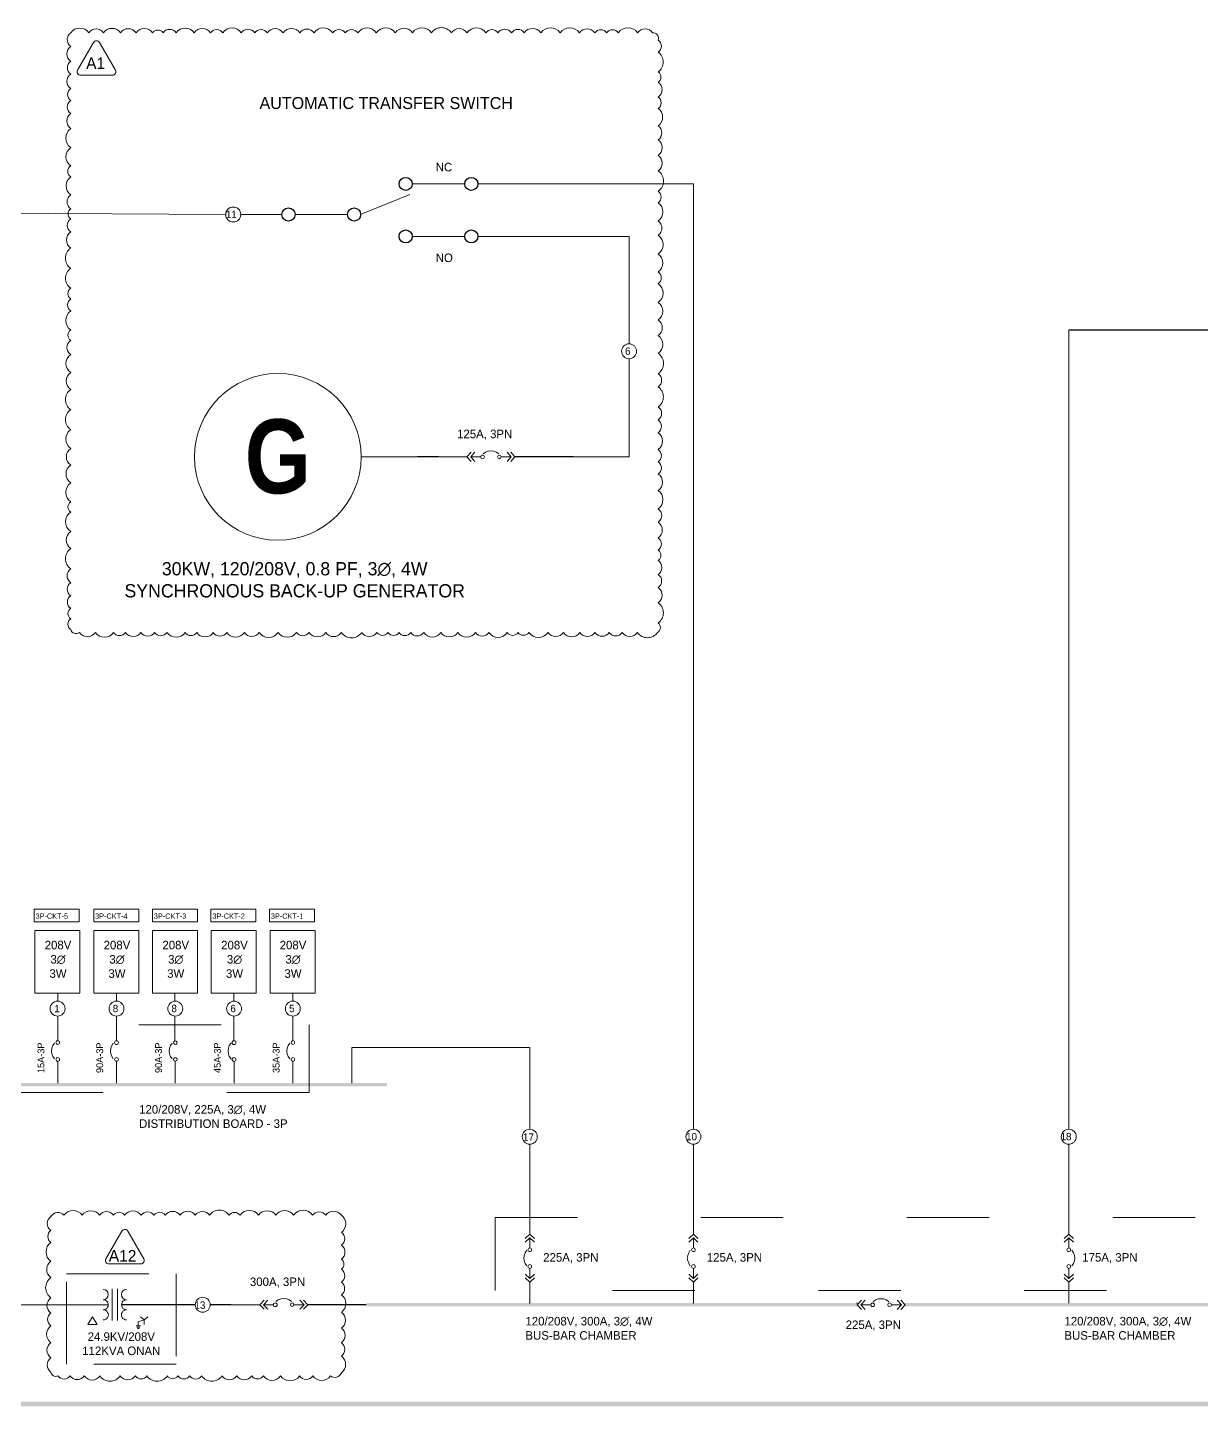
# Model space of a CAD drawing. Header units: millimetres. Extents: x 1.5 to 41.7, y 0.8 to 32.4.
# Drawn here: x 10.95 to 26.34, y 0.75 to 18.84 of the extents above; entities that cross this region are included whole.
import ezdxf

# ---------------------------------------------------------------- set-up
doc = ezdxf.new("R2010")
doc.units = ezdxf.units.MM
doc.header["$LTSCALE"] = 6
doc.linetypes.add('ACAD_ISO03W100', pattern=[30, 12, -18])
for name, color, linetype in [('DASH', 7, 'ACAD_ISO03W100'), ('E-SYMB-SOURCE-DC', 7, 'Continuous'), ('PDF_Geometry', 7, 'Continuous'), ('PDF_Solid Fills', 7, 'Continuous'), ('PDF_Text', 7, 'Continuous')]:
    doc.layers.add(name, color=color, linetype=linetype)
doc.layers.add('Símbolos', color=2, linetype='Continuous', lineweight=20)
doc.styles.get("Standard").update_dxf_attribs({"font": 'gdt.shx'})
doc.styles.add('Textos informativos', font='ARIALN.TTF')

msp = doc.modelspace()

# ---------------------------------------------------------------- linework, layer by layer
at = {"layer": 'DASH', "linetype": 'ByBlock', "lineweight": 0}
for p, q in [((15.317, 16.388), (15.964, 16.652)), ((15.994, 16.789), (16.683, 16.789)), ((14.457, 16.388), (15.146, 16.388)), ((15.994, 16.101), (16.683, 16.101))]:
    msp.add_line(p, q, dxfattribs=at)
at = {"layer": 'DASH', "linetype": 'ACAD_ISO03W100', "lineweight": 0, "ltscale": 0.015, "transparency": 33554470}
msp.add_lwpolyline([(7.006, 5.762), (14.642, 5.762), (14.642, 4.874), (7.006, 4.874)], close=True, dxfattribs=at)
at = {"layer": 'DASH', "linetype": 'ACAD_ISO03W100', "lineweight": 0, "ltscale": 0.015, "transparency": 33554687}
for points in [[(17.081, 3.232), (27.802, 3.232), (27.802, 2.276), (17.081, 2.276)], [(12.899, 1.309), (11.46, 1.309), (11.46, 2.492), (12.899, 2.492)]]:
    msp.add_lwpolyline(points, close=True, dxfattribs=at)
at = {"layer": 'E-SYMB-SOURCE-DC'}
for centre in [(15.908, 16.789), (16.769, 16.789), (14.371, 16.388), (15.231, 16.388), (15.908, 16.101), (16.769, 16.101)]:
    msp.add_circle(centre, 0.086, dxfattribs=at)
at = {"layer": 'PDF_Geometry', "linetype": 'ByBlock', "lineweight": 0}
for p, q in [((13.547, 16.388), (10.224, 16.41)), ((14.285, 16.388), (13.744, 16.388)), ((16.855, 16.101), (18.838, 16.101))]:
    msp.add_line(p, q, dxfattribs=at)
at = {"layer": 'PDF_Geometry', "color": 0, "linetype": 'ByBlock', "lineweight": 0}
for p, q in [((18.838, 16.101), (18.838, 14.692)), ((18.838, 14.495), (18.838, 13.209)), ((16.062, 13.209), (15.324, 13.209)), ((18.107, 13.209), (18.838, 13.209))]:
    msp.add_line(p, q, dxfattribs=at)
at = {"layer": 'PDF_Geometry', "linetype": 'ByBlock', "lineweight": 0}
for points in [[(11.514, 18.772, 0.520567), (11.514, 18.593, 0.520567), (11.514, 18.396, 0.520567), (11.514, 18.23, 0.520567), (11.514, 18.041, 0.520567), (11.514, 17.883, 0.520567), (11.514, 17.713, 0.520567), (11.514, 17.515, 0.520567), (11.514, 17.265, 0.520567), (11.514, 17.027, 0.520567), (11.514, 16.881, 0.520567), (11.514, 16.647, 0.520567), (11.514, 16.464, 0.520567), (11.514, 16.33, 0.520567), (11.514, 16.161, 0.520567), (11.514, 15.948, 0.520567), (11.514, 15.681, 0.520567), (11.514, 15.421, 0.520567), (11.514, 15.28, 0.520567), (11.514, 15.123, 0.520567), (11.514, 14.874, 0.520567), (11.514, 14.737, 0.520567), (11.514, 14.552, 0.520567), (11.514, 14.316, 0.520567), (11.514, 14.093, 0.520567), (11.514, 13.828, 0.520567), (11.514, 13.567, 0.520567), (11.514, 13.32, 0.520567), (11.514, 13.103, 0.520567), (11.514, 12.868, 0.520567), (11.514, 12.62, 0.520567), (11.514, 12.485, 0.520567), (11.514, 12.231, 0.520567), (11.514, 12.006, 0.520567), (11.514, 11.742, 0.520567), (11.514, 11.559, 0.520567), (11.514, 11.388, 0.520567), (11.514, 11.223, 0.520567), (11.514, 11.086, 0.520567), (11.514, 10.945, 0.520567), (11.628, 10.905, 0.520567), (11.84, 10.905, 0.520567), (12.077, 10.905, 0.520567), (12.232, 10.905, 0.520567), (12.435, 10.905, 0.520567), (12.614, 10.905, 0.520567), (12.778, 10.905, 0.520567), (13.016, 10.905, 0.520567), (13.167, 10.905, 0.520567), (13.385, 10.905, 0.520567), (13.561, 10.905, 0.520567), (13.792, 10.905, 0.520567), (13.986, 10.905, 0.520567), (14.236, 10.905, 0.520567), (14.475, 10.905, 0.520567), (14.641, 10.905, 0.520567), (14.86, 10.905, 0.520567), (15.065, 10.905, 0.520567), (15.33, 10.905, 0.520567), (15.531, 10.905, 0.520567), (15.675, 10.905, 0.520567), (15.822, 10.905, 0.520567), (15.974, 10.905, 0.520567), (16.145, 10.905, 0.520567), (16.37, 10.905, 0.520567), (16.59, 10.905, 0.520567), (16.825, 10.905, 0.520567), (16.999, 10.905, 0.520567), (17.24, 10.905, 0.520567), (17.384, 10.905, 0.520567), (17.524, 10.905, 0.520567), (17.775, 10.905, 0.520567), (17.977, 10.905, 0.520567), (18.192, 10.905, 0.520567), (18.391, 10.905, 0.520567), (18.579, 10.905, 0.520567), (18.748, 10.905, 0.520567), (18.948, 10.905, 0.520567), (19.209, 10.905, 0.520567), (19.22, 11.034, 0.520567), (19.22, 11.295, 0.520567), (19.22, 11.495, 0.520567), (19.22, 11.668, 0.520567), (19.22, 11.849, 0.520567), (19.22, 11.987, 0.520567), (19.22, 12.146, 0.520567), (19.22, 12.353, 0.520567), (19.22, 12.528, 0.520567), (19.22, 12.768, 0.520567), (19.22, 12.984, 0.520567), (19.22, 13.145, 0.520567), (19.22, 13.306, 0.520567), (19.22, 13.526, 0.520567), (19.22, 13.695, 0.520567), (19.22, 13.866, 0.520567), (19.22, 14.127, 0.520567), (19.22, 14.301, 0.520567), (19.22, 14.567, 0.520567), (19.22, 14.8, 0.520567), (19.22, 15.007, 0.520567), (19.22, 15.234, 0.520567), (19.22, 15.482, 0.520567), (19.22, 15.635, 0.520567), (19.22, 15.869, 0.520567), (19.22, 16.115, 0.520567), (19.22, 16.304, 0.520567), (19.22, 16.542, 0.520567), (19.22, 16.693, 0.520567), (19.22, 16.96, 0.520567), (19.22, 17.163, 0.520567), (19.22, 17.368, 0.520567), (19.22, 17.553, 0.520567), (19.22, 17.778, 0.520567), (19.22, 17.929, 0.520567), (19.22, 18.122, 0.520567), (19.22, 18.259, 0.520567), (19.22, 18.516, 0.520567), (19.22, 18.676, 0.520567), (19.147, 18.772, 0.520567), (18.95, 18.772, 0.520567), (18.696, 18.772, 0.520567), (18.544, 18.772, 0.520567), (18.389, 18.772, 0.520567), (18.187, 18.772, 0.520567), (17.934, 18.772, 0.520567), (17.681, 18.772, 0.520567), (17.464, 18.772, 0.520567), (17.296, 18.772, 0.520567), (17.117, 18.772, 0.520567), (16.96, 18.772, 0.520567), (16.712, 18.772, 0.520567), (16.506, 18.772, 0.520567), (16.247, 18.772, 0.520567), (15.996, 18.772, 0.520567), (15.772, 18.772, 0.520567), (15.523, 18.772, 0.520567), (15.281, 18.772, 0.520567), (15.116, 18.772, 0.520567), (14.951, 18.772, 0.520567), (14.706, 18.772, 0.520567), (14.519, 18.772, 0.520567), (14.301, 18.772, 0.520567), (14.093, 18.772, 0.520567), (13.928, 18.772, 0.520567), (13.751, 18.772, 0.520567), (13.509, 18.772, 0.520567), (13.348, 18.772, 0.520567), (13.133, 18.772, 0.520567), (12.898, 18.772, 0.520567), (12.726, 18.772, 0.520567), (12.588, 18.772, 0.520567), (12.372, 18.772, 0.520567), (12.167, 18.772, 0.520567), (11.945, 18.772, 0.520567), (11.752, 18.772, 0.520567)], [(11.814, 18.645), (11.605, 18.283, 0.57735), (11.644, 18.215), (12.062, 18.215, 0.57735), (12.101, 18.283), (11.892, 18.645, 0.57735)], [(15.064, 3.263, -0.520567), (15.064, 3.038, -0.520567), (15.064, 2.87, -0.520567), (15.064, 2.687, -0.520567), (15.064, 2.554, -0.520567), (15.064, 2.384, -0.520567), (15.064, 2.219, -0.520567), (15.064, 1.989, -0.520567), (15.064, 1.782, -0.520567), (15.064, 1.591, -0.520567), (15.064, 1.413, -0.520567), (15.064, 1.195, -0.520567), (14.922, 1.155, -0.520567), (14.691, 1.155, -0.520567), (14.516, 1.155, -0.520567), (14.267, 1.155, -0.520567), (14.041, 1.155, -0.520567), (13.889, 1.155, -0.520567), (13.692, 1.155, -0.520567), (13.498, 1.155, -0.520567), (13.233, 1.155, -0.520567), (13.074, 1.155, -0.520567), (12.92, 1.155, -0.520567), (12.781, 1.155, -0.520567), (12.515, 1.155, -0.520567), (12.363, 1.155, -0.520567), (12.162, 1.155, -0.520567), (11.899, 1.155, -0.520567), (11.692, 1.155, -0.520567), (11.507, 1.155, -0.520567), (11.347, 1.155, -0.520567), (11.255, 1.205, -0.520567), (11.255, 1.393, -0.520567), (11.255, 1.591, -0.520567), (11.255, 1.813, -0.520567), (11.255, 1.98, -0.520567), (11.255, 2.179, -0.520567), (11.255, 2.445, -0.520567), (11.255, 2.658, -0.520567), (11.255, 2.906, -0.520567), (11.255, 3.063, -0.520567), (11.255, 3.245, -0.520567), (11.426, 3.263, -0.520567), (11.666, 3.263, -0.520567), (11.891, 3.263, -0.520567), (12.075, 3.263, -0.520567), (12.221, 3.263, -0.520567), (12.44, 3.263, -0.520567), (12.608, 3.263, -0.520567), (12.755, 3.263, -0.520567), (12.949, 3.263, -0.520567), (13.148, 3.263, -0.520567), (13.336, 3.263, -0.520567), (13.592, 3.263, -0.520567), (13.735, 3.263, -0.520567), (13.978, 3.263, -0.520567), (14.204, 3.263, -0.520567), (14.438, 3.263, -0.520567), (14.687, 3.263, -0.520567), (14.86, 3.263, -0.520567)], [(12.187, 3.053), (11.977, 2.691, 0.57735), (12.017, 2.623), (12.435, 2.623, 0.57735), (12.474, 2.691), (12.265, 3.053, 0.57735)]]:
    msp.add_lwpolyline(points, format="xyb", close=True, dxfattribs=at)
at = {"layer": 'PDF_Geometry', "lineweight": 0, "transparency": 33554687}
for points in [[(16.337, 13.209), (16.712, 13.209)], [(16.768, 13.269), (16.712, 13.209), (16.768, 13.149)], [(16.817, 13.269), (16.761, 13.209)], [(16.817, 13.149), (16.761, 13.209), (16.891, 13.209)], [(16.923, 13.25), (16.955, 13.271), (16.99, 13.284), (17.026, 13.289), (17.063, 13.284), (17.098, 13.271), (17.128, 13.25)], [(17.16, 13.209), (17.293, 13.209)], [(17.237, 13.149), (17.293, 13.209), (17.237, 13.269)], [(17.285, 13.149), (17.341, 13.209), (17.285, 13.269)], [(19.682, 3.014), (19.682, 4.194)], [(19.622, 2.958), (19.682, 3.014), (19.742, 2.958)], [(19.622, 2.909), (19.682, 2.965)], [(19.742, 2.909), (19.682, 2.965), (19.682, 2.835)], [(19.641, 2.803), (19.62, 2.771), (19.607, 2.736), (19.602, 2.7), (19.607, 2.663), (19.62, 2.628), (19.641, 2.598)], [(19.682, 2.566), (19.682, 2.433)], [(19.742, 2.489), (19.682, 2.433), (19.622, 2.489)], [(19.742, 2.441), (19.682, 2.385), (19.622, 2.441)], [(19.682, 2.385), (19.682, 2.11)], [(12.06, 1.88), (12.06, 2.298)], [(12.128, 1.88), (12.128, 2.298)], [(11.7, 2.089), (12.008, 2.089)], [(13.619, 2.089), (13.994, 2.089)], [(14.05, 2.149), (13.994, 2.089), (14.05, 2.029)], [(14.099, 2.149), (14.043, 2.089)], [(14.099, 2.029), (14.043, 2.089), (14.174, 2.089)], [(14.205, 2.13), (14.237, 2.151), (14.273, 2.164), (14.308, 2.169), (14.345, 2.164), (14.381, 2.151), (14.411, 2.13)], [(14.442, 2.089), (14.575, 2.089)], [(14.519, 2.029), (14.575, 2.089), (14.519, 2.149)], [(14.567, 2.029), (14.623, 2.089), (14.567, 2.149)], [(21.886, 2.027), (21.828, 2.089), (21.886, 2.149)], [(21.933, 2.027), (21.877, 2.089), (21.933, 2.149)], [(22.009, 2.089), (21.877, 2.089)], [(22.246, 2.128), (22.215, 2.151), (22.181, 2.164), (22.144, 2.167), (22.106, 2.164), (22.071, 2.151), (22.041, 2.128)], [(22.353, 2.027), (22.411, 2.089), (22.278, 2.089)], [(22.353, 2.149), (22.411, 2.089)], [(22.401, 2.149), (22.459, 2.089), (22.401, 2.027)], [(12.432, 1.811), (12.371, 1.811)], [(12.4, 1.811), (12.4, 1.865), (12.479, 1.889), (12.479, 1.828)], [(12.526, 1.932), (12.479, 1.889), (12.43, 1.932)], [(12.421, 1.794), (12.382, 1.794)], [(12.414, 1.777), (12.389, 1.777)]]:
    msp.add_lwpolyline(points, dxfattribs=at)
at = {"layer": 'PDF_Geometry', "lineweight": 0, "transparency": 33554470}
for points in [[(11.036, 7.276), (11.625, 7.276), (11.625, 7.109), (11.036, 7.109)], [(11.816, 7.276), (12.406, 7.276), (12.406, 7.109), (11.816, 7.109)], [(12.587, 7.276), (13.177, 7.276), (13.177, 7.109), (12.587, 7.109)], [(13.354, 7.276), (13.944, 7.276), (13.944, 7.109), (13.354, 7.109)], [(14.121, 7.276), (14.711, 7.276), (14.711, 7.109), (14.121, 7.109)], [(12.885, 5.551), (12.874, 5.547), (12.865, 5.538), (12.863, 5.527), (12.865, 5.514), (12.874, 5.506), (12.885, 5.502), (12.898, 5.506), (12.908, 5.514), (12.91, 5.527), (12.908, 5.538), (12.898, 5.547)], [(12.885, 5.331), (12.874, 5.327), (12.865, 5.318), (12.863, 5.306), (12.865, 5.293), (12.874, 5.286), (12.885, 5.282), (12.898, 5.286), (12.908, 5.293), (12.91, 5.306), (12.908, 5.318), (12.898, 5.327)]]:
    msp.add_lwpolyline(points, close=True, dxfattribs=at)
for points in [[(11.043, 6.999), (11.043, 6.174), (11.635, 6.174), (11.635, 6.999), (11.047, 6.999)], [(11.816, 6.999), (11.816, 6.174), (12.406, 6.174), (12.406, 6.999), (11.82, 6.999)], [(12.587, 6.999), (12.587, 6.174), (13.177, 6.174), (13.177, 6.999), (12.59, 6.999)], [(13.358, 6.999), (13.358, 6.174), (13.948, 6.174), (13.948, 6.999), (13.361, 6.999)], [(14.129, 6.999), (14.129, 6.174), (14.72, 6.174), (14.72, 6.999), (14.132, 6.999)], [(11.344, 6.072), (11.344, 6.174)], [(12.114, 6.072), (12.114, 6.174)], [(12.882, 6.07), (12.882, 6.174)], [(13.653, 6.07), (13.653, 6.174)], [(14.429, 6.072), (14.429, 6.174)], [(11.344, 5.551), (11.344, 5.874)], [(12.114, 5.551), (12.114, 5.874)], [(12.882, 5.551), (12.882, 5.874)], [(13.653, 5.551), (13.653, 5.874)], [(14.429, 5.551), (14.429, 5.874)], [(11.303, 5.519), (11.282, 5.487), (11.267, 5.454), (11.263, 5.416), (11.267, 5.379), (11.282, 5.344), (11.303, 5.314)], [(12.073, 5.519), (12.053, 5.487), (12.04, 5.454), (12.036, 5.416), (12.04, 5.379), (12.053, 5.344), (12.073, 5.314)], [(12.846, 5.519), (12.824, 5.487), (12.811, 5.454), (12.807, 5.416), (12.811, 5.379), (12.824, 5.344), (12.846, 5.314)], [(13.617, 5.519), (13.595, 5.487), (13.582, 5.454), (13.578, 5.416), (13.582, 5.379), (13.595, 5.344), (13.617, 5.314)], [(14.388, 5.519), (14.368, 5.487), (14.353, 5.454), (14.349, 5.416), (14.353, 5.379), (14.368, 5.344), (14.388, 5.314)], [(11.344, 5.282), (11.344, 4.996)], [(12.114, 5.282), (12.114, 4.996)], [(12.885, 5.282), (12.885, 4.996)], [(13.658, 5.282), (13.658, 4.996)], [(14.429, 5.282), (14.429, 4.996)], [(17.536, 3.014), (17.536, 4.194)], [(24.605, 3.014), (24.605, 4.194)], [(17.476, 2.958), (17.536, 3.014), (17.596, 2.958)], [(17.476, 2.909), (17.536, 2.965)], [(17.596, 2.909), (17.536, 2.965), (17.536, 2.835)], [(24.665, 2.958), (24.605, 3.014), (24.546, 2.958)], [(24.546, 2.909), (24.605, 2.965), (24.605, 2.835)], [(24.665, 2.909), (24.605, 2.965)], [(17.495, 2.803), (17.474, 2.771), (17.461, 2.736), (17.456, 2.7), (17.461, 2.663), (17.474, 2.628), (17.495, 2.598)], [(24.646, 2.803), (24.667, 2.771), (24.68, 2.736), (24.686, 2.7), (24.68, 2.663), (24.667, 2.628), (24.646, 2.598)], [(17.536, 2.566), (17.536, 2.433)], [(24.605, 2.566), (24.605, 2.433)], [(17.596, 2.489), (17.536, 2.433), (17.476, 2.489)], [(17.596, 2.441), (17.536, 2.385), (17.476, 2.441)], [(17.536, 2.385), (17.536, 2.11)], [(24.546, 2.489), (24.605, 2.433), (24.665, 2.489)], [(24.546, 2.441), (24.605, 2.385), (24.665, 2.441)], [(24.605, 2.385), (24.605, 2.11)]]:
    msp.add_lwpolyline(points, dxfattribs=at)
at = {"layer": 'PDF_Geometry', "lineweight": 0, "transparency": 33554687}
for points in [[(11.941, 1.889, 1.011007), (11.941, 2.022, 1.011002), (11.941, 2.154, 0.992068), (11.941, 2.289)], [(12.247, 2.289, 0.992602), (12.247, 2.154, 1.002575), (12.247, 2.022, 1.002411), (12.247, 1.889)]]:
    msp.add_lwpolyline(points, format="xyb", dxfattribs=at)
for points in [[(22.058, 2.089), (22.054, 2.1), (22.045, 2.11), (22.034, 2.111), (22.02, 2.11), (22.013, 2.1), (22.009, 2.089), (22.013, 2.076), (22.02, 2.067), (22.034, 2.065), (22.045, 2.067), (22.054, 2.076)], [(11.738, 1.828), (11.8, 1.932), (11.86, 1.828)]]:
    msp.add_lwpolyline(points, close=True, dxfattribs=at)
for centre, radius in [((13.646, 16.388), 0.0982), ((18.838, 14.594), 0.0982), ((16.916, 13.209), 0.0243), ((17.137, 13.209), 0.0237), ((19.682, 4.292), 0.0982), ((19.682, 2.81), 0.0243), ((19.682, 2.59), 0.0243), ((13.246, 2.089), 0.0982), ((14.198, 2.089), 0.0243), ((14.419, 2.089), 0.0237), ((22.254, 2.088), 0.0242)]:
    msp.add_circle(centre, radius, dxfattribs=at)
at = {"layer": 'PDF_Geometry', "lineweight": 0, "transparency": 33554470}
for centre, radius in [((11.342, 5.972), 0.0982), ((12.115, 5.972), 0.0982), ((12.886, 5.972), 0.0982), ((13.657, 5.972), 0.0982), ((14.428, 5.972), 0.0982), ((11.344, 5.527), 0.0243), ((12.115, 5.526), 0.0248), ((13.657, 5.526), 0.0248), ((14.429, 5.527), 0.0243), ((11.344, 5.306), 0.0243), ((12.115, 5.306), 0.0248), ((13.657, 5.306), 0.0249), ((14.429, 5.306), 0.0243), ((17.536, 4.292), 0.0982), ((24.605, 4.292), 0.0982), ((17.536, 2.81), 0.0243), ((24.605, 2.81), 0.0243), ((17.536, 2.59), 0.0243), ((24.605, 2.59), 0.0243)]:
    msp.add_circle(centre, radius, dxfattribs=at)
at = {"layer": 'PDF_Solid Fills', "color": 8, "lineweight": 0, "true_color": 0x808080, "transparency": 33554470}
for points in [[(6.716, 4.996), (6.716, 4.953), (15.664, 4.995)], [(6.716, 4.953), (15.664, 4.995), (15.664, 4.952)]]:
    msp.add_solid(points, dxfattribs=at)
at = {"layer": 'PDF_Solid Fills', "color": 8, "lineweight": 0, "true_color": 0x808080, "transparency": 33554687}
for points in [[(15.39, 2.11), (15.39, 2.068), (21.828, 2.11)], [(15.39, 2.068), (21.828, 2.11), (21.828, 2.068)], [(22.459, 2.11), (22.459, 2.068), (31.044, 2.11)], [(22.459, 2.068), (31.044, 2.11), (31.044, 2.068)]]:
    msp.add_solid(points, dxfattribs=at)
at = {"layer": 'PDF_Solid Fills', "lineweight": 9, "transparency": 33554687}
for points in [[(41.661, 0.755), (41.661, 0.818), (1.538, 0.755)], [(41.661, 0.818), (1.538, 0.755), (1.602, 0.818)]]:
    msp.add_solid(points, dxfattribs=at)
at = {"layer": 'PDF_Text', "lineweight": 0, "transparency": 33554687}
for p, q in [((16.855, 16.789), (19.682, 16.789)), ((19.682, 4.39), (19.682, 16.789)), ((10.804, 2.089), (11.7, 2.089))]:
    msp.add_line(p, q, dxfattribs=at)
at = {"layer": 'PDF_Text', "lineweight": 0, "transparency": 33554470}
for p, q in [((24.605, 4.39), (24.605, 14.873)), ((15.2, 4.993), (15.2, 5.463)), ((15.2, 5.463), (16.304, 5.463)), ((16.304, 5.463), (17.536, 5.463)), ((17.536, 4.39), (17.536, 5.463))]:
    msp.add_line(p, q, dxfattribs=at)
at = {"layer": 'PDF_Text', "transparency": 33554470}
msp.add_line((26.477, 14.873), (24.605, 14.873), dxfattribs=at)
at = {"layer": 'PDF_Text', "color": 0, "linetype": 'ByBlock', "transparency": 33554687}
msp.add_line((16.337, 13.209), (16.062, 13.209), dxfattribs=at)
at = {"layer": 'PDF_Text', "transparency": 33554687}
for p, q in [((18.107, 13.209), (17.341, 13.209)), ((13.148, 2.089), (12.181, 2.089)), ((13.619, 2.089), (13.344, 2.089)), ((15.39, 2.089), (14.623, 2.089))]:
    msp.add_line(p, q, dxfattribs=at)
at = {"layer": 'PDF_Text', "lineweight": 0, "transparency": 33554470}
for p in [(17.536, 2.953), (24.605, 2.953), (24.605, 2.953)]:
    msp.add_point(p, dxfattribs=at)
at = {"layer": 'PDF_Text', "lineweight": 0, "transparency": 33554687}
for p in [(19.682, 2.953), (19.682, 2.953), (17.536, 2.11), (17.536, 2.11), (19.682, 2.11), (19.682, 2.11), (21.828, 2.11), (21.828, 2.11)]:
    msp.add_point(p, dxfattribs=at)
at = {"layer": 'Símbolos', "color": 7}
msp.add_circle((14.231, 13.209), 1.093, dxfattribs=at)

# ---------------------------------------------------------------- texts
at = {"layer": 'PDF_Text', "transparency": 33554687}
for s, height, p in [('A1', 0.1525, (11.717, 18.296)), ('11', 0.0965, (13.549, 16.342)), ('6', 0.0965, (18.785, 14.548)), ('125A, 3PN', 0.112, (16.582, 13.454)), ('10', 0.0965, (19.585, 4.246)), ('A12', 0.1525, (12.014, 2.654)), ('125A, 3PN', 0.112, (19.858, 2.654)), ('300A, 3PN', 0.112, (13.865, 2.334)), ('13', 0.0965, (13.138, 2.035)), ('225A, 3PN', 0.112, (21.679, 1.77))]:
    msp.add_text(s, height=height, dxfattribs=at).set_placement(p)
at = {"layer": 'PDF_Text', "lineweight": 0, "transparency": 33554470}
for s, p in [('3P-CKT-5', (11.054, 7.151)), ('3P-CKT-4', (11.835, 7.151)), ('3P-CKT-3', (12.605, 7.151)), ('3P-CKT-2', (13.373, 7.151)), ('3P-CKT-1', (14.14, 7.151))]:
    msp.add_text(s, height=0.0693, dxfattribs=at).set_placement(p)
at = {"layer": 'PDF_Text', "transparency": 33554470}
for s, height, p in [('1', 0.0965, (11.3, 5.925)), ('8', 0.0965, (12.066, 5.926)), ('8', 0.0965, (12.835, 5.926)), ('6', 0.0965, (13.608, 5.926)), ('5', 0.0965, (14.379, 5.926)), ('18', 0.0965, (24.497, 4.246)), ('17', 0.0965, (17.447, 4.239)), ('225A, 3PN', 0.112, (17.712, 2.654)), ('175A, 3PN', 0.112, (24.782, 2.654))]:
    msp.add_text(s, height=height, dxfattribs=at).set_placement(p)
at = {"layer": 'PDF_Text', "lineweight": 0, "transparency": 33554470}
for s, p in [('15A-3P', (11.169, 5.128)), ('90A-3P', (11.94, 5.128)), ('90A-3P', (12.711, 5.128)), ('45A-3P', (13.483, 5.128)), ('35A-3P', (14.254, 5.128))]:
    msp.add_text(s, height=0.0896, rotation=90, dxfattribs=at).set_placement(p)
at = {"layer": 'PDF_Text', "lineweight": 0, "transparency": 33554687, "attachment_point": 1}
for s, insert, char_height in [('AUTOMATIC TRANSFER SWITCH', (13.991, 17.929), 0.15751), ('NC', (16.302, 17.066), 0.112), ('NO', (16.302, 15.876), 0.112), ('120/208V, 300A, 3n, 4W\\PBUS-BAR CHAMBER', (17.479, 1.929), 0.112), ('120/208V, 300A, 3n, 4W\\PBUS-BAR CHAMBER', (24.548, 1.929), 0.112)]:
    msp.add_mtext(s, dxfattribs=dict(at, insert=insert, char_height=char_height))
for s, insert, char_height, width in [('\\pxqc;30KW, 120/208V, 0.8 PF, 3n, 4W\\PSYNCHRONOUS BACK-UP GENERATOR', (11.844, 11.829), 0.17368, 5.2168), ('\\pxqc;24.9KV/208V ^J112KVA ONAN', (11.035, 1.727), 0.112, 2.28609)]:
    msp.add_mtext(s, dxfattribs=dict(at, insert=insert, char_height=char_height, width=width))
at = {"layer": 'PDF_Text', "lineweight": 0, "transparency": 33554470, "char_height": 0.112, "attachment_point": 1}
for insert in [(11.346, 6.862), (12.119, 6.862), (12.89, 6.862), (13.661, 6.862), (14.428, 6.862)]:
    msp.add_mtext_dynamic_manual_height_columns('\\pxqc;208V\\P3n\\P3W', width=0.00393, gutter_width=0.56, heights=[0], dxfattribs=dict(at, insert=insert))
at = {"layer": 'PDF_Text', "lineweight": 0, "transparency": 33554470, "insert": (12.412, 4.707), "char_height": 0.112, "attachment_point": 1}
msp.add_mtext('120/208V, 225A, 3n, 4W\\PDISTRIBUTION BOARD - 3P', dxfattribs=at)
at = {"layer": 'Símbolos', "color": 7, "insert": (14.231, 13.209), "char_height": 0.97149, "width": 2.23941, "attachment_point": 5, "style": 'Textos informativos'}
msp.add_mtext('{\\fArial Narrow|b1|i0|c0|p34;G}', dxfattribs=at)

doc.saveas('drawing.dxf')
